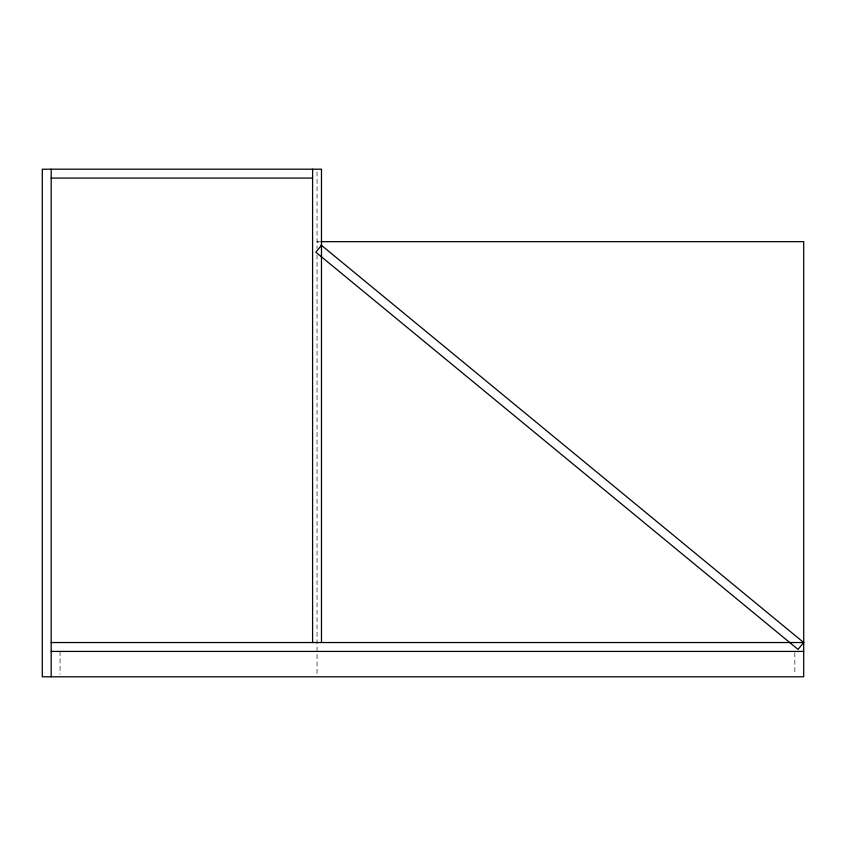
<?xml version="1.0" encoding="UTF-8"?>
<svg xmlns="http://www.w3.org/2000/svg" width="846" height="846" viewBox="0 0 846 846"><rect width="100%" height="100%" fill="white"/><g stroke="black" fill="none" stroke-linecap="round" stroke-linejoin="round"><path stroke-width="0.63" stroke-dasharray="4.23 3.17" d="M319.672 241.681L317.039 241.681L319.079 243.362M794.817 652.689L794.817 674.262M317.039 171.844L317.039 248.513M317.039 254.868L317.039 674.167M60.066 651.42L60.066 674.262"/><path stroke-width="1.27" d="M321.48 245.34L315.833 252.193L798.053 649.39L803.7 642.537L321.12 245.044M51.183 178.083L312.597 178.083M320.994 241.681L803.7 241.681L803.7 676.8L42.3 676.8L42.3 169.2L321.48 169.2L321.48 642.537M51.183 642.537L803.7 642.537M51.183 651.42L803.7 651.42M312.597 169.2L312.597 642.537M51.183 169.2L51.183 676.8"/></g></svg>
